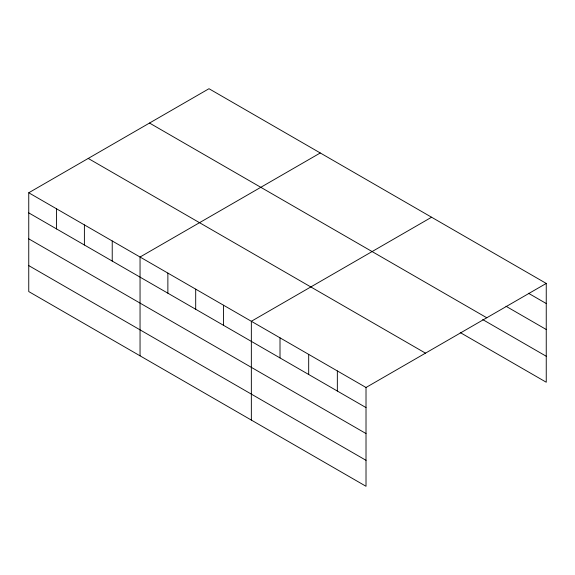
<?xml version="1.0" encoding="UTF-8"?>
<svg xmlns="http://www.w3.org/2000/svg" width="575" height="575" viewBox="0 0 575 575"><rect width="100%" height="100%" fill="white"/><g stroke="black" fill="none" stroke-linecap="round" stroke-linejoin="round"><path stroke-width="0.86" d="M366.016 433.557L366.016 387.485L28.75 192.769L28.75 291.568L366.016 486.285L366.016 433.557L28.75 238.841M460.244 332.573L546.25 382.231L546.25 283.432L208.984 88.715L28.75 192.769M320.282 152.972L140.048 257.025L140.048 355.824M431.581 217.228L251.347 321.281L251.347 420.081M366.016 387.485L546.25 283.432M528.432 293.243L546.25 303.528M505.964 306.238L546.25 329.504M149.507 123.05L486.773 317.767M482.72 319.578L546.25 356.256M88.227 158.434L425.493 353.151M28.75 212.872L366.016 407.589M28.75 265.6L366.016 460.316M337.345 370.94L337.345 391.036M308.682 354.387L308.682 374.49M280.011 337.834L280.011 357.938M223.517 305.217L223.517 325.321M195.694 289.153L195.694 309.257M167.871 273.089L167.871 293.192M112.226 240.961L112.226 261.064M84.396 224.897L84.396 245M56.573 208.833L56.573 228.936"/></g></svg>
